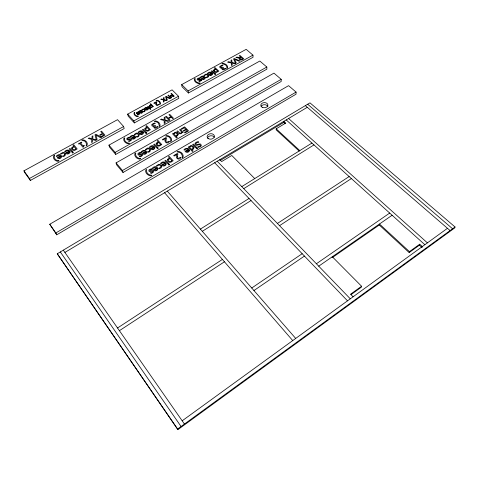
<?xml version="1.0" encoding="UTF-8"?>
<svg xmlns="http://www.w3.org/2000/svg" width="479" height="479" viewBox="0 0 479 479"><rect width="100%" height="100%" fill="white"/><g stroke="black" fill="none" stroke-linecap="round" stroke-linejoin="round"><path stroke-width="0.72" d="M281.197 79.34L281.191 81.472L123.037 172.488L116.666 164.878L116.068 162.89L273.952 73.131L281.197 79.34L122.456 170.506L123.037 172.488M285.268 123.678L283.831 122.379L283.837 121.337L285.759 123.073L276.185 128.821L276.191 129.857L299.219 151.113M296.076 92.088L296.016 94.213L56.732 234.806L49.738 224.244L288.574 85.657L296.076 92.088L55.851 232.95L56.732 234.806M332.186 257.684L332.3 256.75L361.579 286.25L361.4 287.149L350.981 294.681M226.866 68.287L226.89 66.82L225.872 65.216A5.455 3.754 -5.6 0 0 224.447 64.336L221.879 63.785L222.681 63.348C225.04 63.491 228.022 65.12 227.699 67.862L226.89 68.305M182.188 157.417L182.301 155.615L181.29 153.633A6.035 4.58 -10.1 0 0 179.775 152.532L176.996 151.819L177.901 151.292C180.691 151.49 183.714 153.849 183.128 156.908L182.212 157.447M170.674 141.341L170.811 139.611L169.841 137.707A5.922 4.395 -10.6 0 0 168.38 136.647L165.668 135.964L166.56 135.455C169.249 135.629 172.218 137.886 171.602 140.856L170.704 141.371M379.272 224.992L379.476 224.022L409.443 251.643L409.168 252.589L379.272 224.992L332.797 257.259M159.752 104.314L159.866 103.123L159.19 101.817A4.245 3.012 -10.4 0 0 158.148 101.093L156.208 100.638L156.855 100.285C158.711 100.38 160.89 101.883 160.417 103.973L159.77 104.332M86.178 145.706L86.483 143.969L85.717 142.071A5.952 4.287 -16.7 0 0 84.382 141.012L81.783 140.329L82.711 139.826C85.352 139.94 88.076 142.413 87.136 145.215L86.202 145.73M419.418 245.17L419.718 244.212L422.31 246.559L422.011 247.511L419.418 245.17L409.168 252.589M54.612 155.244C53.145 158.046 56.037 160.92 58.857 160.764M455.05 226.98L454.685 227.956L177.865 429.663L57.264 253.768L309.979 102.859L455.05 226.98L177.625 429.01L177.865 429.663M142.029 110.38C143.161 107.655 146.502 111.667 143.053 111.475M139.042 112.02L140.365 110.978L141.652 111.356L139.425 112.583C144.347 115.661 142.455 107.284 138.647 111.643L139.012 112.038M182.176 420.807L447.47 228.303M361.579 286.25L350.562 294.214L353.077 296.8M409.443 251.643L419.718 244.212M318.727 266.174L392.127 215.245M316.385 263.755L389.696 213.059M253.948 290.525L304.44 256.073M251.75 288.005L302.165 253.708M119.409 330.684L224.447 261.797M279.55 225.663L351.37 178.559M117.535 327.989L222.394 259.432M277.419 223.453L349.143 176.559M202.324 231.303L251.02 200.545M200.396 229.094L249.026 198.468M243.739 188.63L313.979 144.903M241.787 186.612L311.931 143.065M64.91 252.427L307.302 107.29M219.897 160.699L283.831 122.379M151.753 175.284L150.813 175.835C147.951 175.625 144.987 173.069 145.736 169.985L146.67 169.434C145.568 172.572 148.759 175.326 151.729 175.254M140.67 158.591L139.742 159.124C136.988 158.944 134.072 156.495 134.844 153.508L135.773 152.981C134.641 156.016 137.784 158.657 140.646 158.567M115.72 154.424L266.869 69.162L266.833 67.03L259.834 61.031L108.943 145.131L109.553 147.143L115.72 154.424L115.122 152.418L108.943 145.131M115.122 152.418L266.833 67.03M30.369 180.451L124.169 128.558L123.618 126.522L117.535 119.672L23.95 170.835L24.884 172.793L30.369 180.451L29.441 178.505L23.95 170.835M134.342 122.935L178.823 98.327L178.475 96.243L172.087 89.848L127.683 114.122L128.21 116.175L134.342 122.935L133.827 120.888L127.683 114.122M188.427 93.01L253.038 57.27L252.948 55.133L246.182 49.337L181.679 84.603L182.002 86.699L188.427 93.01L188.121 90.92L181.679 84.603M138.221 116.199L137.557 116.565C135.671 116.469 133.515 114.864 134.066 112.769L134.731 112.403C133.916 114.541 136.246 116.271 138.203 116.181M58.875 160.794L57.917 161.321C55.205 161.195 52.558 158.537 53.63 155.735L54.588 155.214M200.03 83.118L199.204 83.574C196.803 83.43 193.827 81.658 194.294 78.885L195.121 78.43C194.318 81.268 197.54 83.172 200.006 83.095M29.441 178.505L123.618 126.522M133.827 120.888L178.475 96.243M188.121 90.92L252.948 55.133M137.461 114.595C142.562 112.349 135.413 114.978 136.24 112.984A1.461 1.042 -11.9 0 1 136.707 112.451L138.233 111.864L138.611 112.272C132.713 114.146 144.191 112.164 137.79 115.002L137.431 114.613M139.599 156.226L141.281 155.795L141.778 154.837C140.628 154.322 137.665 156.334 137.886 153.843A2.048 1.527 -13 0 1 138.539 153.064L140.67 152.22L141.197 152.819M150.628 172.817L152.34 172.368L152.837 171.374C151.651 170.853 148.628 172.913 148.843 170.338A2.084 1.593 -12.7 0 1 149.502 169.53L151.675 168.656L152.22 169.279M200.126 78.263C192.708 80.598 207.407 78.071 199.354 81.634L198.851 81.149C205.353 78.334 196.276 81.598 197.144 79.143A1.88 1.305 -7.1 0 1 197.701 78.478L199.635 77.748L200.162 78.245M130.025 137.707L128.21 138.132L127.534 138.862L128.043 139.299L130.629 138.748L131.456 139.341L131.096 140.551L128.905 141.55L128.42 140.994L130.108 140.551L130.713 139.85C129.851 138.676 126.546 141.341 126.809 138.682A2.006 1.473 -13.3 0 1 127.456 137.928L129.558 137.114L130.066 137.689M141.161 152.843L139.311 153.274L138.76 154.286L141.79 153.921L142.64 154.543L142.646 155.286L140.844 156.621L140.06 156.825L139.563 156.25M152.178 169.303L150.292 169.752L149.741 170.799L152.831 170.428L153.717 171.075L153.729 171.847L151.909 173.23L151.107 173.44L150.586 172.841M235.536 63.294L232.022 62.48L231.764 59.881L231.022 60.288L231.261 62.348L228.471 61.689L227.681 62.12L231.237 62.947L231.489 65.521L232.243 65.108L232.004 63.078L234.746 63.731L236.291 62.881L234.542 59.282L239.153 61.3L239.889 60.893L234.285 58.504L233.542 58.905L235.584 63.27M166.752 100.297L164.105 99.614L164.081 97.5L163.477 97.83L163.525 99.506L161.423 98.955L160.782 99.309L163.465 99.991L163.489 102.093L164.099 101.758L164.046 100.099L166.117 100.644L167.363 99.961L166.261 97.021L169.674 98.686L170.267 98.357L166.111 96.381L165.512 96.71L166.794 100.273M96.261 139.916L92.716 138.91L92.932 135.844L92.076 136.317L91.932 138.748L89.124 137.934L88.208 138.437L91.8 139.455L91.579 142.497L92.447 142.018L92.579 139.617L95.351 140.419L97.135 139.437L95.974 135.174L100.452 137.611L104.949 135.132L101.53 131.132L100.746 131.569L102.38 133.491L99.722 134.946L100.123 135.425L102.787 133.964L103.751 135.09L100.973 136.623L101.374 137.102L95.848 134.246L94.992 134.719L96.321 139.886M307.674 104.23L452.583 228.776M305.363 105.614L450.104 230.579M288.58 118.499L427.406 242.865M286.214 119.918L424.861 244.709M276.185 128.821L299.806 150.592M254.72 178.577L231.794 155.477L221.627 161.579L219.789 159.687M217.232 161.219L350.293 298.818M214.67 162.752L347.509 300.842M142 110.398L141.622 109.996L143.083 109.044A1.473 1.054 -11.4 0 1 144.071 109.05C146.125 109.523 145.215 112.02 143.395 111.9L143.017 111.493M167.291 191.121L295.705 338.431M164.59 192.744L292.735 340.587M116.068 162.89L122.456 170.506M49.738 224.244L55.851 232.95M63.324 250.152L184.433 424.047M60.324 251.942L181.062 426.502M57.264 253.768L177.625 429.01M207.419 138.209A3.634 2.718 -6.8 0 1 210.658 135.797A3.634 2.718 -6.8 0 1 214.388 137.365M261.127 106.374A3.539 2.563 -2.5 0 1 264.839 104.721A3.539 2.563 -2.5 0 1 267.911 106.841M193.983 147.688L193.444 149.023A2.425 1.826 -8.6 0 1 191.816 149.688L193.115 151.059L192.372 151.496L188.211 147.095L188.948 146.664L189.253 146.987L190.546 145.646A1.712 1.287 -8.6 0 1 191.75 145.55L193.354 146.502L193.983 147.688M212.568 73.742C212.508 75.67 209.533 76.125 208.509 74.634L211.269 73.119C209.85 71.281 208.317 74.467 207.395 73.491C208.569 71.724 211.862 71.449 212.568 73.742M149.699 150.22C150.172 151.957 146.346 151.13 147.897 152.31C150.502 152.448 151.669 148.849 148.813 148.143A2.066 1.539 -12.2 0 0 147.436 148.125L145.4 149.508C146.143 150.478 148.825 146.784 149.699 150.22M165.345 163.98L165.123 164.836L164.369 165.351L162.74 164.95L165.129 163.555L165.345 163.98M156.16 143.712C156.01 146.155 159.998 147.221 160.77 144.7L161.07 145.029L161.812 144.598L157.932 140.371L157.19 140.79L158.375 142.083L156.717 142.742L156.16 143.712M205.329 77.724C205.257 79.658 202.276 80.131 201.246 78.622L204.03 77.095C202.611 75.227 201.018 78.484 200.15 77.466C201.318 75.694 204.641 75.401 205.329 77.724M177.302 156.687C177.194 160.381 180.326 156.483 181.026 157.579C178.757 161.255 174.422 157.651 177.062 154.334L174.146 156.034L173.691 155.543L177.356 153.412L177.907 154.01L177.302 156.687M157.13 168.776L156.902 169.638L156.142 170.159L154.507 169.752L156.92 168.345L157.13 168.776M138.431 135.162C138.862 136.838 135.21 136.006 136.635 137.186C139.144 137.335 140.395 133.857 137.587 133.162A2.024 1.479 -12.6 0 0 136.234 133.15L134.228 134.485C134.958 135.419 137.587 131.845 138.431 135.162M149.346 105.991C149.268 107.703 152.071 108.362 152.639 106.649L153.388 106.578L150.634 103.692L150.101 103.985L150.939 104.865L149.753 105.326L149.346 105.991M154.106 147.694L153.885 148.514L153.142 149.017L151.55 148.628L153.903 147.281L154.106 147.694M178.164 134.348L177.613 135.641A2.383 1.76 -9.6 0 1 176.003 136.287L177.26 137.611L176.523 138.03L172.518 133.785L173.248 133.366L173.542 133.677L174.829 132.372A1.682 1.239 -9.6 0 1 176.015 132.282L177.571 133.198L178.164 134.348M208.73 75.898L208.126 77.065L206.353 77.754C204.844 76.957 209.527 76.975 207.449 75.281C206.144 73.431 204.671 76.353 203.862 75.413L205.665 74.227A1.898 1.317 -6.6 0 1 206.952 74.227L208.149 74.898L208.73 75.898M144.838 128.875C144.688 131.264 148.574 132.234 149.34 129.821L149.634 130.132L150.364 129.719L146.622 125.648L145.885 126.055L147.029 127.3L145.394 127.941L144.838 128.875M165.902 140.646C165.782 144.215 168.853 140.443 169.536 141.503C167.327 145.029 163.064 141.628 165.698 138.389L162.824 140.03L162.387 139.557L165.997 137.503L166.53 138.072L165.902 140.646M146.011 152.328L145.784 153.154L145.029 153.657L143.437 153.268L145.814 151.909L146.011 152.328M147.855 108.727L147.161 109.631L146.023 109.374L147.712 108.446L147.855 108.727M189.522 150.262C189.516 152.448 186.151 153.136 185.074 151.28L188.127 149.502C186.594 147.269 184.786 151.154 183.906 149.897C185.133 147.801 188.93 147.55 189.522 150.262M142.778 132.719L141.814 133.994L140.257 133.629L142.586 132.324L142.778 132.719M142.053 111.918L141.347 112.828L140.209 112.571L141.91 111.631L142.053 111.918M156.346 103.853C156.232 106.2 158.453 103.871 158.938 104.428C157.393 106.823 154.298 104.614 156.214 102.302L154.142 103.44L153.831 103.117L156.435 101.692L156.813 102.081L156.346 103.853M159.291 125.348L159.094 126.558L160.004 126.091C160.657 123.211 157.729 121.037 155.136 120.894L154.256 121.385L156.902 122.037A5.814 4.233 -11.1 0 1 158.321 123.055L159.291 125.348M134.791 137.198L133.809 138.485L132.252 138.114L134.599 136.796L134.791 137.198M72.515 148.047C72.425 149.951 75.197 150.472 75.772 148.61L74.365 146.855L73.215 147.245L72.515 148.047M166.141 163.92C166.105 166.123 162.698 166.896 161.621 164.962L164.752 163.135C163.219 160.842 161.345 164.836 160.477 163.537C161.722 161.411 165.614 161.106 166.141 163.92M239.829 58.516L240.745 59.474L242.613 58.767L241.165 57.498L239.829 58.516M157.932 168.716C157.884 170.919 154.46 171.727 153.388 169.764L156.549 167.919C155.016 165.602 153.118 169.644 152.256 168.321C153.502 166.189 157.429 165.866 157.932 168.716M154.891 147.634C154.807 149.753 151.514 150.508 150.454 148.646L153.543 146.879C152.053 144.682 150.208 148.52 149.352 147.275C150.586 145.251 154.37 144.898 154.891 147.634M161.782 166.512L161.046 167.943L159.058 168.77C157.513 167.758 162.626 167.794 160.417 165.74C159.022 163.417 157.22 167.111 156.471 165.848L158.531 164.417A2.102 1.605 -11.8 0 1 159.938 164.435L161.207 165.279L161.782 166.512M219.879 66.797C219.304 68.898 223.13 67.479 221.927 68.772L221.969 69.12C222.939 70.521 225.004 69.509 225.819 68.425C225.597 67.659 220.753 70.874 223.519 67.689L223.094 67.305L221.651 67.773L220.747 67.114L221.298 66.144L223.016 65.683L222.478 65.198L220.813 65.773L219.879 66.797M146.802 152.268C146.706 154.388 143.395 155.172 142.341 153.28L145.448 151.502C143.963 149.28 142.095 153.16 141.245 151.897C142.479 149.867 146.299 149.49 146.802 152.268M148.418 108.679C148.31 110.152 146.017 110.649 145.239 109.386L147.454 108.17C146.412 106.757 145.089 109.134 144.46 108.458C145.353 107.086 148.005 106.775 148.418 108.679M143.544 132.659C143.425 134.707 140.233 135.443 139.185 133.641L142.233 131.935C140.778 129.815 138.97 133.515 138.126 132.324C139.341 130.396 143.029 129.989 143.544 132.659M124.558 138.688C124.139 141.407 127.025 143.245 129.456 143.227L128.564 143.766C125.905 143.616 123.031 141.257 123.833 138.365L124.744 137.856L124.558 138.688M195.845 143.574L195.809 143.94C197.067 145.814 200.725 142.089 201.318 145.257A2.263 1.7 -7.9 0 1 200.875 146.203L198.186 147.49C196.402 146.173 200.198 147.101 200.366 145.604L200.408 145.251C199.186 143.419 196.749 146.55 195.276 144.826C193.983 143.029 196.899 141.736 198.33 141.592C200.18 142.987 196.037 141.946 195.845 143.574M135.557 137.138C135.425 139.191 132.222 139.958 131.174 138.126L134.246 136.407C132.797 134.27 130.965 138.006 130.126 136.796C131.348 134.862 135.066 134.431 135.557 137.138M64.719 154.555C65.054 156.268 61.39 155.436 62.743 156.645C65.156 156.789 66.874 153.37 64.048 152.478A2.078 1.497 -18.2 0 0 62.695 152.466L60.564 153.843C61.204 154.867 64.072 151.077 64.719 154.555M71.688 148.065C71.311 150.598 75.311 151.484 76.125 149.053L76.383 149.376L77.161 148.951L73.76 144.724L72.988 145.143L74.023 146.436L72.335 147.095L71.688 148.065M83.472 146.43L83.58 146.927L82.951 147.275L79.939 143.574L78.861 144.161L78.526 143.748L81.484 142.125L81.819 142.538L80.723 143.143L82.957 145.891L84.059 145.287L84.37 145.658L83.472 146.43M69.287 152.035L68.21 153.352L66.683 152.969L69.132 151.627L69.287 152.035M60.893 156.657L59.797 157.986L58.27 157.597L60.731 156.238L60.893 156.657M151.873 124.797C151.274 127.354 155.441 125.372 153.861 127.468C154.813 129.12 157.118 127.851 157.974 126.707C157.926 125.743 152.328 129.575 155.621 125.851L155.208 125.414L153.645 125.929L152.759 125.163L153.424 124.067L155.274 123.558L154.753 123.001L152.951 123.636L151.873 124.797M70.066 151.975C69.838 153.975 66.629 154.927 65.611 152.981L68.814 151.22C67.413 149.029 65.449 152.873 64.659 151.615C65.892 149.723 69.742 149.125 70.066 151.975M61.665 156.597C61.432 158.597 58.204 159.579 57.187 157.609L60.42 155.831C59.019 153.633 57.091 157.459 56.253 156.226C57.486 154.322 61.372 153.705 61.665 156.597M214.329 70.209C214.179 71.814 216.987 72.628 217.454 70.844L215.855 69.377L214.329 70.209M193.127 148.023L192.774 148.676L191.396 149.244L189.672 147.43L190.75 146.293A0.982 0.736 -8.6 0 1 191.552 146.251L192.606 146.951L193.127 148.023M177.32 134.671L176.967 135.306L175.601 135.856L173.943 134.108L175.021 133A0.964 0.713 -9.6 0 1 175.811 132.958L176.829 133.641L177.32 134.671M213.58 70.114C213.155 72.347 217.143 73.515 217.855 71.215L218.155 71.485L218.819 71.12L214.951 67.581L214.287 67.94L215.466 69.024L213.58 70.114M239.141 58.456C238.901 60.989 242.739 59.935 243.739 58.773L239.895 55.426L239.213 55.798L240.739 57.127L239.955 57.558L236.806 57.121L235.913 57.606L239.41 58.061L239.141 58.456M168.297 159.597C167.943 161.519 171.177 162.615 171.692 160.429L170.027 158.597L168.297 159.597M157.058 143.472C156.705 145.347 159.848 146.352 160.369 144.263L158.759 142.508L157.058 143.472M167.482 159.471C166.722 162.106 171.314 163.722 172.111 160.884L172.422 161.225L173.176 160.782L169.153 156.376L168.398 156.813L169.626 158.16L168.309 158.579L167.482 159.471M145.724 128.641C145.365 130.474 148.436 131.402 148.957 129.396L147.4 127.707L145.724 128.641M149.987 105.823L150.987 107.164A0.683 0.485 -10.8 0 0 151.544 107.146L152.352 106.35L151.214 105.152L149.987 105.823M182.116 132.455C181.134 135.276 177.607 133.288 176.883 131.294L177.607 130.881L179.649 132.97L180.673 133.156A1.503 1.108 -9.2 0 0 181.397 132.611L181.709 132.024L179.553 129.773L180.278 129.36L183.17 132.372L182.439 132.791L182.116 132.455M188.744 150.747L187.534 151.741L186.181 151.268L188.51 149.909L188.744 150.747M211.862 74.155L210.778 74.999L209.521 74.616L211.628 73.455L211.862 74.155M204.617 78.143L203.527 78.993L202.27 78.604L204.395 77.436L204.617 78.143M169.662 164.542L168.8 165.045L168.285 164.477L169.147 163.968L169.662 164.542M197.48 148.256L196.635 148.747L196.109 148.197L196.953 147.706L197.48 148.256M168.602 163.453L167.842 163.896L164.914 160.651L165.674 160.214L168.602 163.453M196.396 147.209L195.66 147.64L192.66 144.502L193.396 144.077L196.396 147.209M186.229 129.731L183.595 131.24L183.14 130.767L185.774 129.258L184.337 127.773L181.517 129.384L181.062 128.911L184.649 126.869L188.516 130.869L184.924 132.934L184.463 132.455L187.295 130.833L186.229 129.731M157.304 147.185L156.555 147.61L153.729 144.49L154.477 144.065L157.304 147.185M157.831 147.676L156.98 148.167L157.477 148.712L158.327 148.221L157.831 147.676M171.243 117.151L168.626 118.618L170.087 120.145L169.327 120.576L165.614 116.684L166.369 116.259L168.183 118.157L170.805 116.69L168.985 114.798L169.74 114.379L173.47 118.247L172.709 118.672L171.243 117.151M145.915 132.216L145.179 132.635L142.449 129.635L143.185 129.222L145.915 132.216M146.424 132.695L145.586 133.168L146.065 133.695L146.903 133.222L146.424 132.695M165.039 122.989L164.207 123.45L164.171 120.51L160.501 119.54L161.375 119.055L164.249 119.834L164.183 117.481L165.004 117.026L165.045 119.984L168.668 120.948L167.794 121.432L164.968 120.666L165.039 122.989M150.149 108.362L149.61 108.655L147.604 106.536L148.143 106.242L150.149 108.362M72.479 151.526L71.706 151.951L69.233 148.837L70.006 148.412L72.479 151.526M150.52 108.697L149.909 109.032L150.256 109.404L150.873 109.068L150.52 108.697M214.79 73.341L214.119 73.706L211.299 71.102L211.969 70.736L214.79 73.341M72.952 152.017L72.066 152.508L72.503 153.052L73.383 152.567L72.952 152.017M171.434 97.716L170.668 98.141L167.943 95.381L168.494 95.076L170.841 97.453L170.326 95.237L173.338 96.075L170.985 93.71L171.5 93.429L174.23 96.177L173.482 96.59L170.919 95.626L171.434 97.716M215.305 73.754L214.544 74.173L215.041 74.628L215.801 74.209L215.305 73.754M208.425 138.671A3.652 2.724 -6.8 0 0 214.335 136.713A3.652 2.724 -6.8 0 0 209.473 133.952A3.652 2.724 -6.8 0 0 208.425 138.671M262.223 107.266A3.551 2.563 -2.5 0 0 267.881 105.41A3.551 2.563 -2.5 0 0 262.965 102.841A3.551 2.563 -2.5 0 0 262.223 107.266"/></g></svg>
